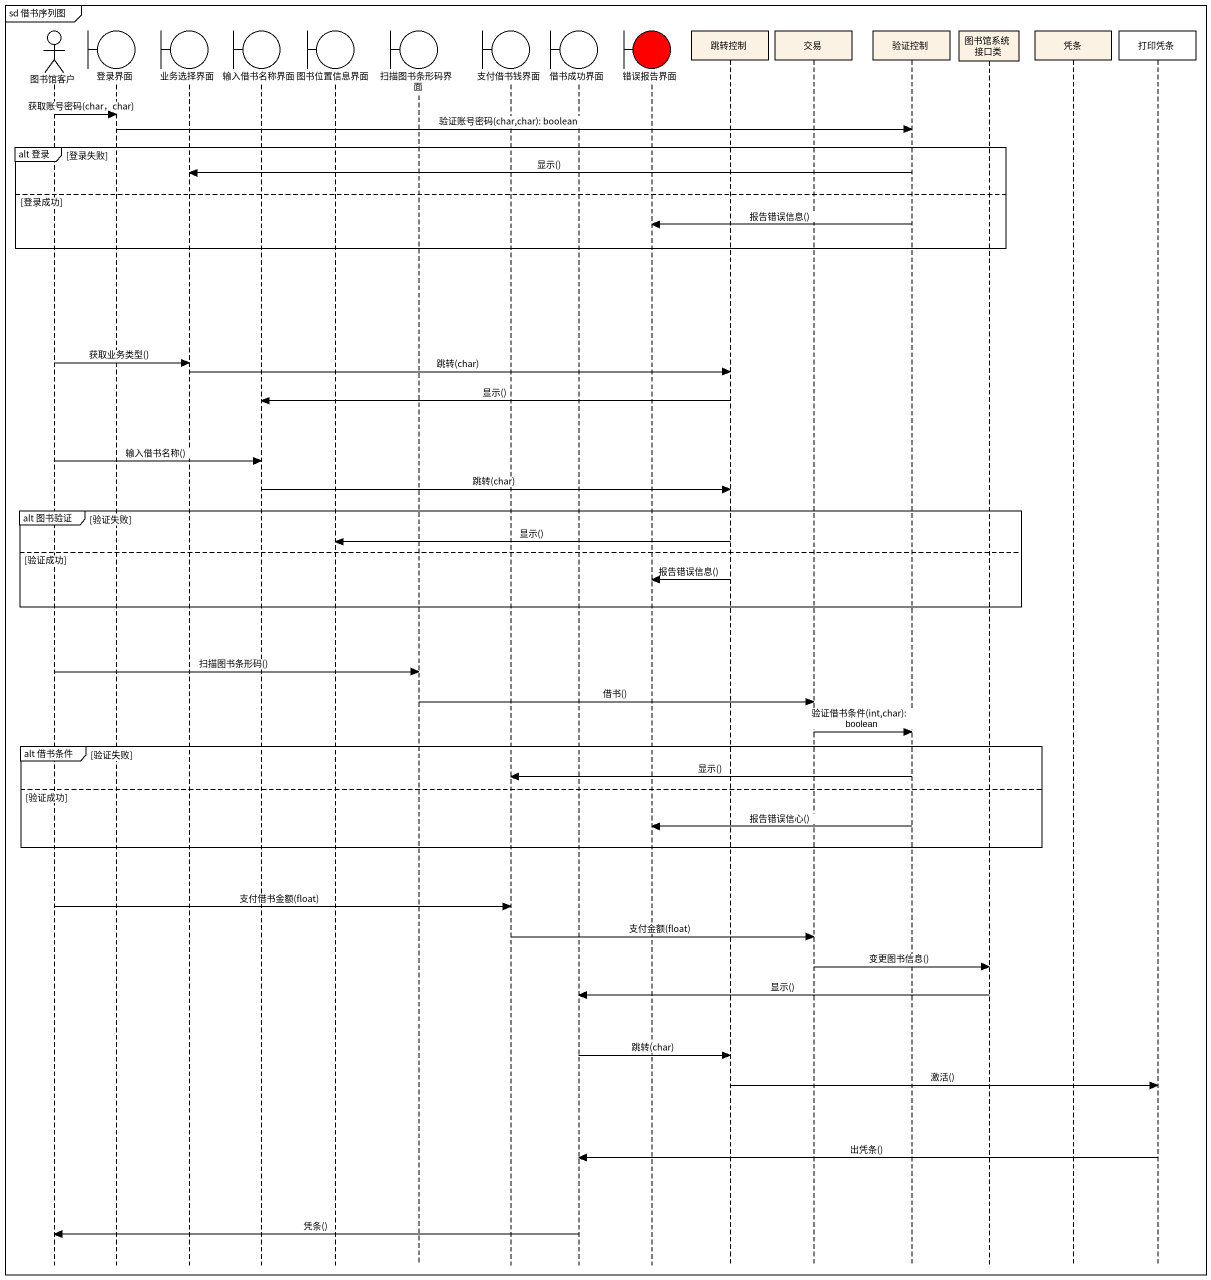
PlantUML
@startuml
mainframe sd 借书序列图
hide footbox
actor 图书馆客户
boundary 登录界面
boundary 业务选择界面
boundary 输入借书名称界面
boundary 图书位置信息界面
boundary 扫描图书条形码界面
boundary 支付借书钱界面
boundary 借书成功界面
boundary 错误报告界面 #FF0000
participant 跳转控制
participant 交易
participant 验证控制
participant 图书馆系统接口类
participant 凭条
participant 打印凭条 #FFFFFF

图书馆客户 -> 登录界面 : 获取账号密码(char，char)
登录界面 -> 验证控制 : 验证账号密码(char,char): boolean
group alt 登录 [登录失败]
  验证控制 -> 业务选择界面 : 显示()
else 登录成功
  验证控制 -> 错误报告界面 : 报告错误信息()
end
图书馆客户 -> 业务选择界面 : 获取业务类型()
业务选择界面 -> 跳转控制 : 跳转(char)
跳转控制 -> 输入借书名称界面 : 显示()
图书馆客户 -> 输入借书名称界面 : 输入借书名称()
输入借书名称界面 -> 跳转控制 : 跳转(char)
group alt 图书验证 [验证失败]
  跳转控制 -> 图书位置信息界面 : 显示()
else 验证成功
  跳转控制 -> 错误报告界面 : 报告错误信息()
end
图书馆客户 -> 扫描图书条形码界面 : 扫描图书条形码()
扫描图书条形码界面 -> 交易 : 借书()
交易 -> 验证控制 : 验证借书条件(int,char): boolean
group alt 借书条件 [验证失败]
  验证控制 -> 支付借书钱界面 : 显示()
else 验证成功
  验证控制 -> 错误报告界面 : 报告错误信心()
end
图书馆客户 -> 支付借书钱界面 : 支付借书金额(float)
支付借书钱界面 -> 交易 : 支付金额(float)
交易 -> 图书馆系统接口类 : 变更图书信息()
图书馆系统接口类 -> 借书成功界面 : 显示()
借书成功界面 -> 跳转控制 : 跳转(char)
跳转控制 -> 打印凭条 : 激活()
打印凭条 -> 借书成功界面 : 出凭条()
借书成功界面 -> 图书馆客户 : 凭条()
@enduml
